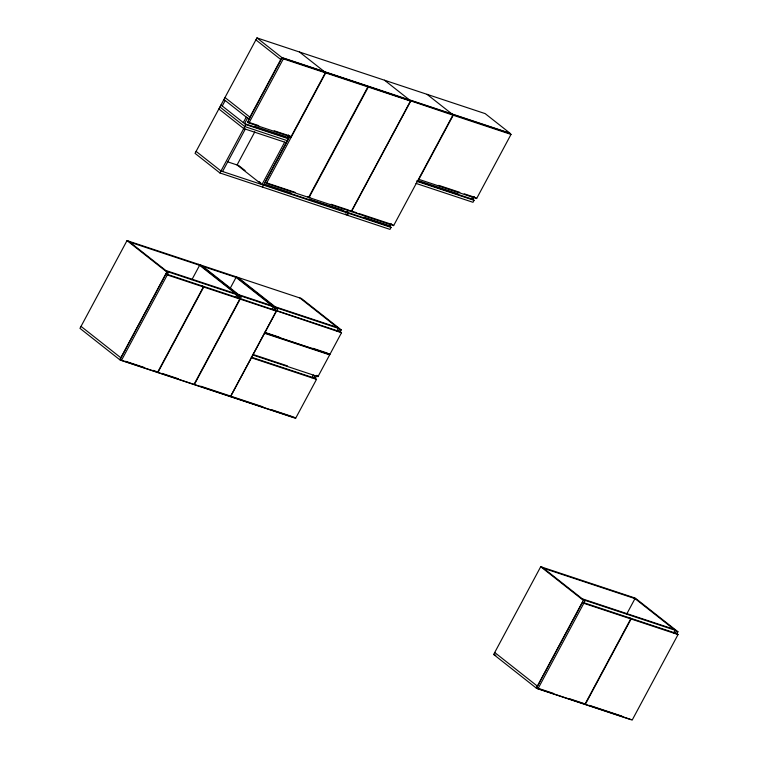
<?xml version="1.0" encoding="UTF-8"?>
<svg xmlns="http://www.w3.org/2000/svg" width="758" height="758" viewBox="0 0 758 758"><rect width="100%" height="100%" fill="white"/><g stroke="black" fill="none" stroke-linecap="round" stroke-linejoin="round"><path stroke-width="1.14" d="M340.124 331.938L341.233 329.872L301.419 298.481L127.012 240.618L79.969 328.356L119.773 359.747L294.189 417.611M256.953 37.9L281.834 57.513L510.039 133.228L485.158 113.615L256.953 37.9L195.043 153.353L219.924 172.966L390 229.39L391.062 227.409L388.295 225.23M222.255 106.006L225.202 100.501M243.299 122.588L246.246 117.092M119.773 359.747L166.826 271.999L127.012 240.618M219.924 172.966L245.857 124.606L220.976 104.992M281.834 57.513L248.804 119.11L223.923 99.497M165.993 273.932L120.124 359.472L121.403 360.476L157.503 372.453L203.371 286.912L202.092 285.908L165.993 273.932L167.272 274.936L203.371 286.912M247.676 121.972L282.061 57.854L324.054 71.783L325.334 72.796L290.949 136.914L248.956 122.986L247.676 121.972L258.724 125.638M167.281 274.586L168.39 272.52L128.576 241.139M222.549 171.507L245.298 129.087M121.403 360.476L167.272 274.936M248.956 122.986L283.34 58.859L282.061 57.854M254.811 131.854L237.064 164.96L261.946 184.573L284.686 142.153M191.878 279.721L199.619 265.291L129.855 242.143M157.853 372.576L203.722 287.026L202.433 286.022L238.533 297.998L239.812 299.003L193.944 384.552L157.853 372.576L156.574 371.562M288.571 134.962L287.093 137.71L244.578 123.601L247.525 118.106L249.761 118.845M262.448 187.074L289.821 136.014M367.857 86.895L325.684 72.91L324.405 71.896L366.578 85.891L367.857 86.895L308.601 197.402L266.437 183.408L265.158 182.403L289.745 136.535M266.437 183.408L325.684 72.91M229.977 288.722L236.06 277.381L202.737 266.333M235.397 297.411L236.866 294.663L167.101 271.516M237.036 297.733L238.145 295.667L198.34 264.286M238.599 298.254L239.708 296.189L199.894 264.798M240.163 298.766L241.271 296.7L201.457 265.319M240.163 299.116L194.294 384.666L230.394 396.642L276.253 311.093L240.163 299.116L238.884 298.112L341.507 332.743L329.834 354.517L264.76 332.923L276.433 311.159M368.284 87.047L410.457 101.032L351.21 211.539L309.037 197.544L368.284 87.047L367.005 86.033L452.886 115.112L393.639 225.609L351.466 211.624L349.931 210.525M271.838 309.501L273.316 306.753L239.992 295.696M273.486 309.823L274.595 307.757L234.781 276.376M275.05 310.344L276.158 308.279L236.344 276.897M251.675 357.359L264.58 333.255L329.654 354.848L317.981 376.612L252.907 355.028M276.604 310.865L277.712 308.79L237.908 277.409M347.259 212.297L348.244 210.459M351.466 211.624L410.722 101.117M391.251 223.657L389.783 226.405L263.348 184.45M311.889 377.759L313.367 375.011M336.912 331.094L338.39 328.337L276.433 307.786M453.237 115.225L418.852 179.352L476.64 198.53L511.025 134.403L509.746 133.389L451.957 114.221L453.237 115.225L511.025 134.403M313.632 377.91L314.741 375.845M338.561 331.417L339.669 329.351L299.855 297.97M315.195 378.431L316.853 375.333M316.512 379.37L251.438 357.776L230.565 396.699L295.639 418.293L316.512 379.37L315.233 378.356L251.277 357.141M474.252 196.568L472.784 199.316L416.881 180.764M471.296 198.141L474.063 200.32L473.001 202.301L415.981 183.389M630.883 719.475L536.304 688.103L493.647 654.476L540.7 566.728L635.28 598.109L677.927 631.736L676.818 633.802M536.304 688.103L583.347 600.355L540.7 566.728M536.655 687.828L582.523 602.288L629.462 617.855L630.741 618.869L584.882 704.409L537.934 688.832L536.655 687.828L553.416 693.39M583.802 602.942L584.911 600.876L542.254 567.249M537.934 688.832L583.802 603.292L582.523 602.288M626.705 614.065L634.996 598.602L543.533 568.263M631.092 618.983L585.223 704.523L632.172 720.1L678.031 634.56L676.752 633.546L629.813 617.978L631.092 618.983L678.031 634.56M673.616 632.958L675.094 630.211L583.632 599.872M675.264 633.29L676.373 631.215L633.716 597.598M409.434 100.113L451.607 114.107L452.886 115.112M283.34 58.859L325.334 72.796M274.197 130.774L288.571 135.54M438.683 185.35L459.803 192.352M464.247 193.83L474.252 197.146M254.489 126.302L284.695 136.326M418.956 180.868L458.088 193.858M245.857 124.606L288.372 138.714L285.605 136.535M417.042 181.408L474.063 200.32M287.31 140.694L244.796 126.586L219.915 106.973M286.249 142.675L243.735 128.566L218.854 108.953M227.438 161.767L238.628 165.481L245.071 170.559M265.158 182.403L295.118 192.343M309.975 197.269L307.757 196.54L309.037 197.544M331.066 204.272L348.822 210.156M351.295 210.98L356.847 212.818M359.065 213.557L391.251 224.235M265.423 184.554L291.157 193.101M309.056 199.032L343.744 210.544M363.887 217.224L387.376 225.022M391.062 227.409L220.985 170.986L196.104 151.373M165.822 270.502L235.586 293.649M238.713 294.682L272.037 305.739M275.154 306.782L337.111 327.333M166.826 271.999L168.39 272.52M238.145 295.667L241.271 296.7M274.595 307.757L277.712 308.79M339.669 329.351L341.233 329.872M275.154 310.145L340.228 331.739L341.507 332.743M203.722 287.026L239.812 299.003M264.599 332.288L279.19 337.13M312.846 348.292L327.437 353.133M264.419 332.62L328.375 353.834L329.654 354.848M252.746 354.384L287.538 365.924M125.601 361.282L144.191 367.459M152.945 370.359L156.224 371.448M162.041 373.381L178.443 378.82M200.671 386.192L229.115 395.629M230.404 396.064L262.941 406.856M271.923 409.832L293.242 416.909M582.352 598.858L673.805 629.206M583.347 600.355L584.911 600.876M676.373 631.215L677.927 631.736M583.802 603.292L630.741 618.869M493.647 654.476L495.874 655.215M569.068 698.582L583.594 703.405M589.535 705.366L621.948 716.12M427.019 94.324L451.901 113.937M384.505 80.215L409.386 99.838M299.467 52.008L324.348 71.622M475.361 197.516L476.64 198.53M255.891 39.88L280.773 59.494M289.67 135.909L290.949 136.914M392.36 224.605L393.639 225.609M224.984 97.517L249.865 117.13M346.7 211.852L348.538 213.301L347.477 215.281L345.639 213.832M258.895 181.456L260.743 182.915M328.555 353.512L329.834 354.517M316.702 375.608L317.981 376.612M294.36 417.279L295.639 418.293M81.03 326.385L120.835 357.767M494.709 652.496L537.365 686.123"/></g></svg>
